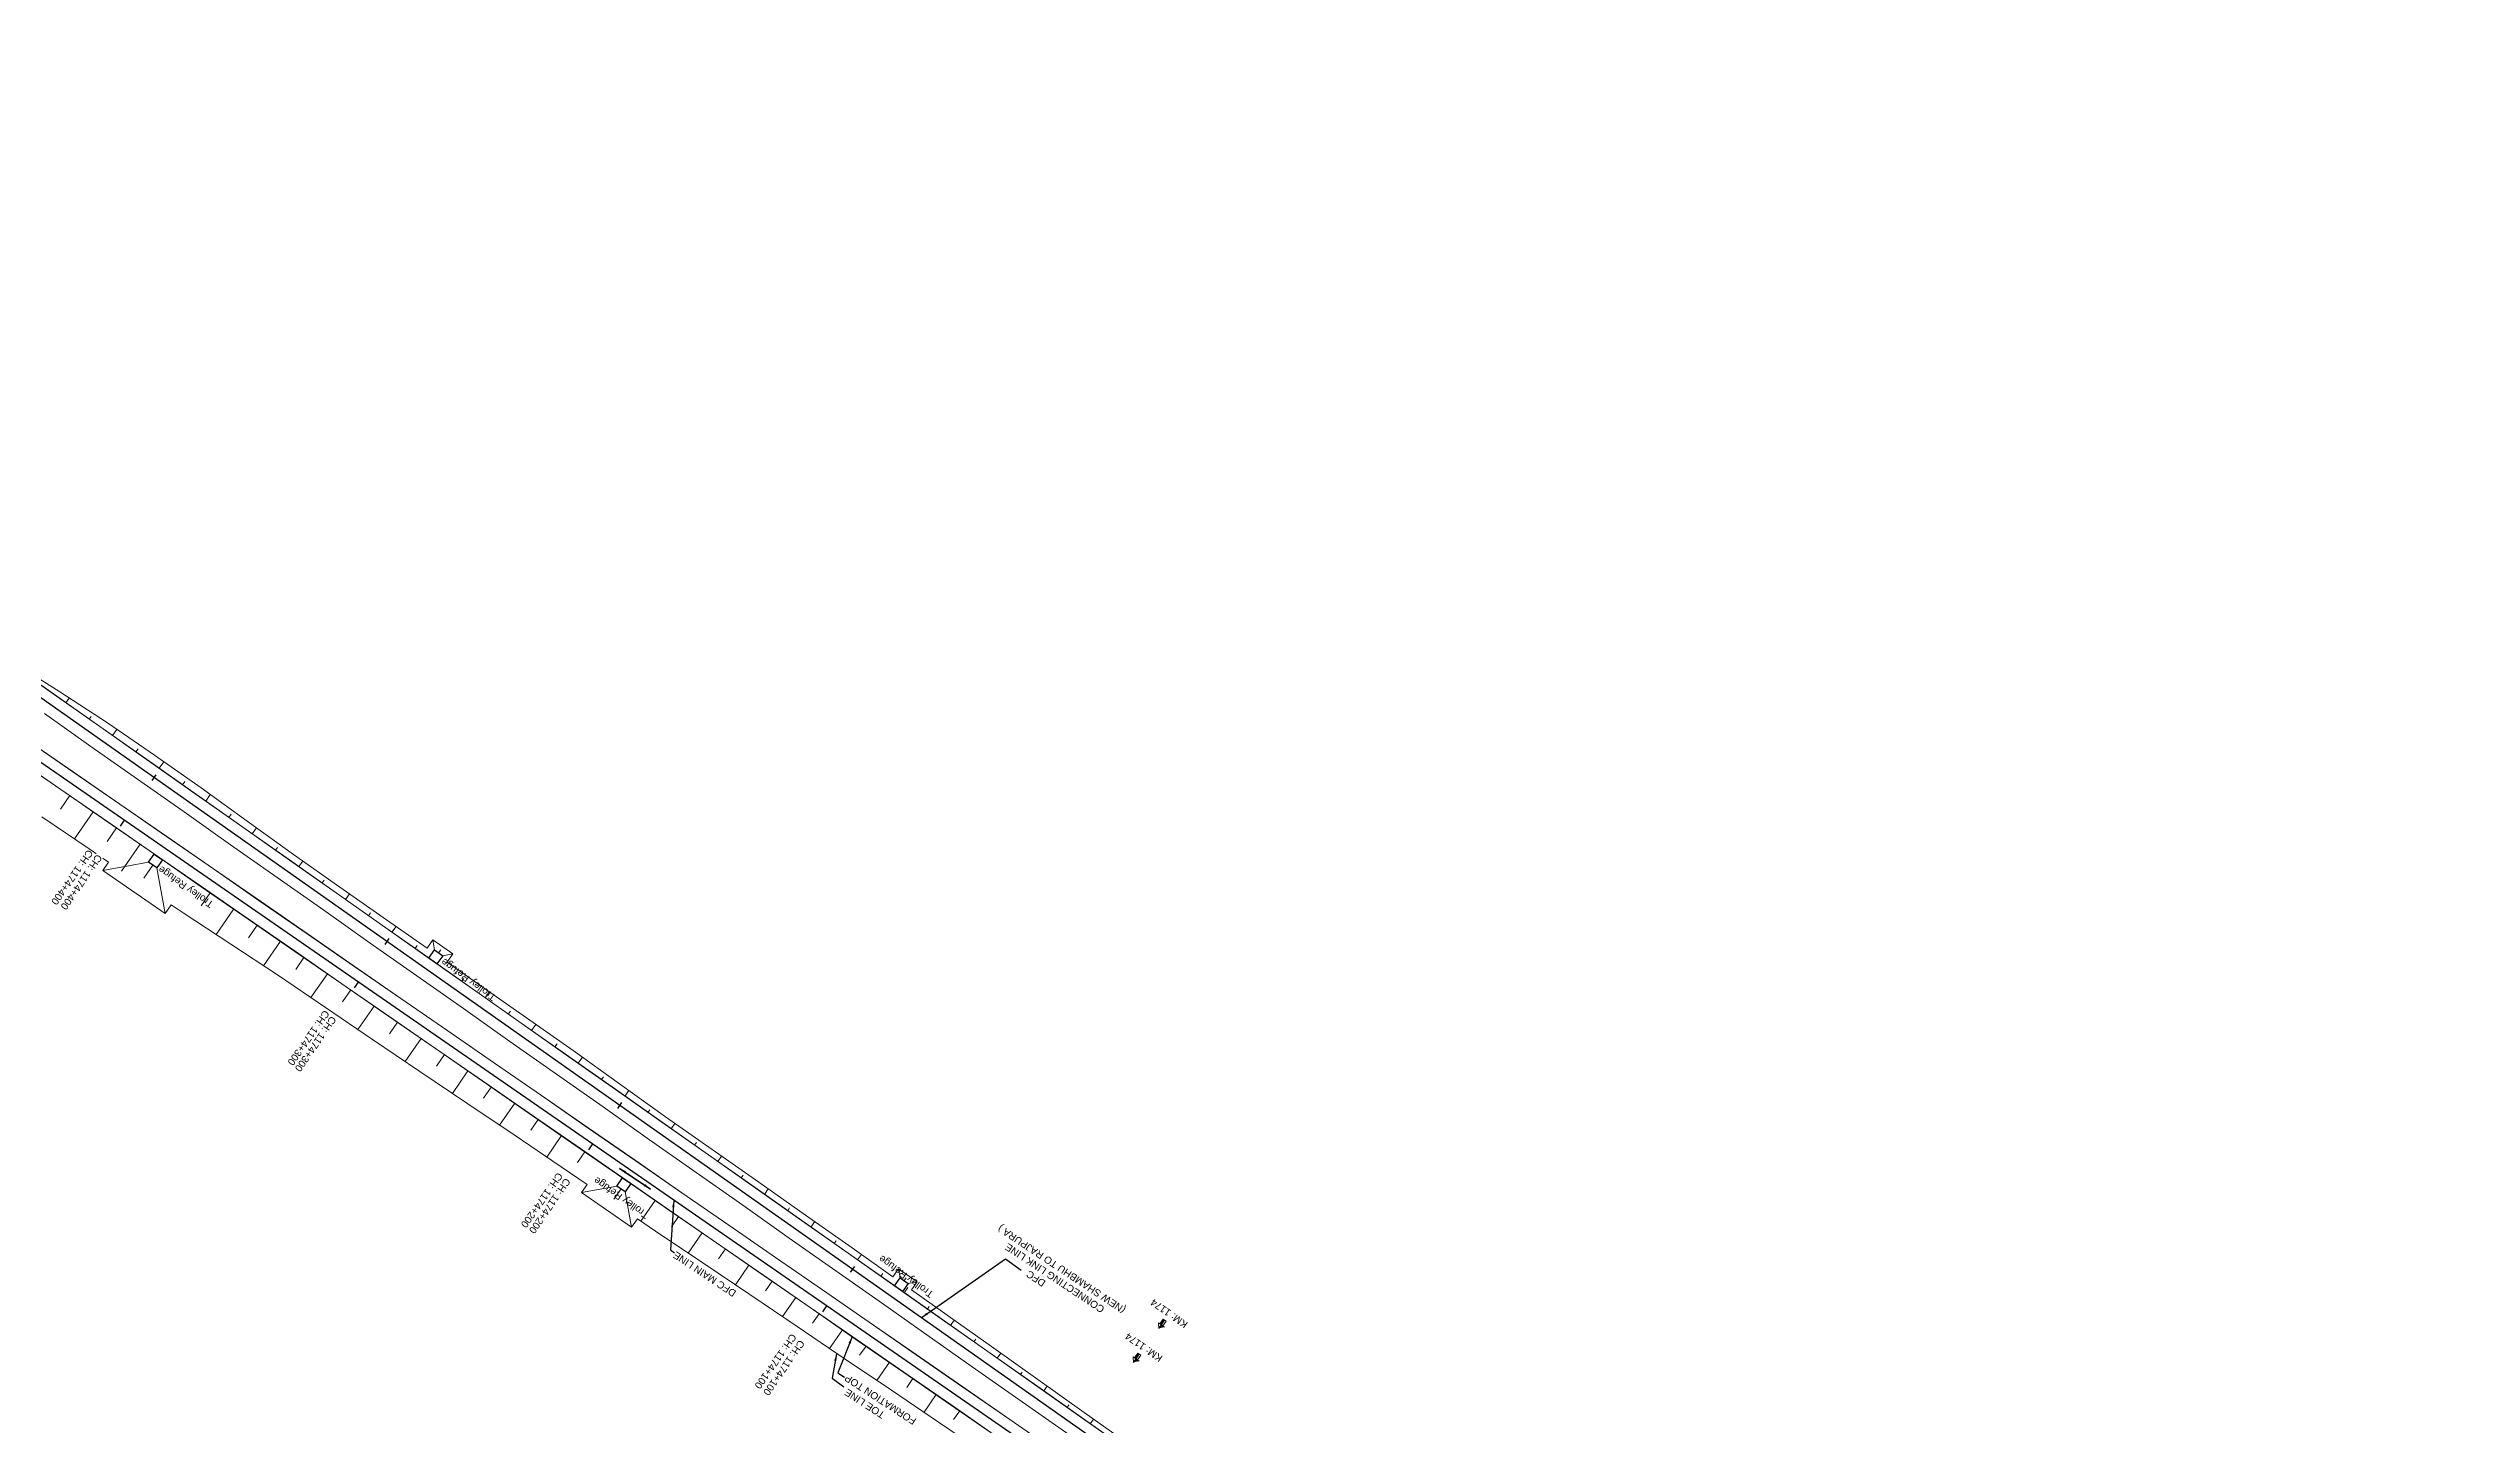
# Model space of a CAD drawing. Header units: metres. Extents: x 646784 to 662189, y 3367130 to 3378376.
# Drawn here: x 656846 to 657697, y 3370648 to 3371131 of the extents above; entities that cross this region are included whole.
import ezdxf
from ezdxf.enums import TextEntityAlignment as Align

# ---------------------------------------------------------------- set-up
doc = ezdxf.new("R2010")
doc.units = ezdxf.units.M
doc.header["$MEASUREMENT"] = 0
doc.linetypes.add('CENTER2', pattern=[1.125, 0.75, -0.125, 0.125, -0.125])
for name, color, linetype, lineweight in [('C-ALIG-DG-SPIRAL', 1, 'CENTER2', 70), ('C-ALIG-LABL-DG', 1, 'Continuous', 25), ('Km post', 1, 'Continuous', 13), ('PROPOSED DFC TRACK', 1, 'Continuous', 0), ('PROPOSED DFCC TOE LINE', 239, 'Continuous', 0), ('PROPOSED DFCC TOE SLOPES', 239, 'Continuous', 0), ('PROPOSED DFCC TRACK', 1, 'Continuous', 0)]:
    doc.layers.add(name, color=color, linetype=linetype, lineweight=lineweight)
for name, color, linetype in [('LINK LINE', 190, 'Continuous'), ('PROPOSED DFCC FORMATION LINE', 187, 'Continuous'), ('PROPOSED FORMATION LINE - Connecting line', 187, 'Continuous'), ('PROPOSED FORMATION LINE - PLAN', 187, 'Continuous'), ('Trolley Refuse', 10, 'Continuous')]:
    doc.layers.add(name, color=color, linetype=linetype)
doc.styles.add('Arial', font='arial.ttf')
doc.styles.get("Standard").update_dxf_attribs({"font": 'arial.ttf'})
doc.styles.add('Style-Arial', font='arial.ttf')
doc.dimstyles.new('ISO-25', dxfattribs={"dimtxt": 2.5, "dimasz": 2.5, "dimexe": 1.25, "dimexo": 0.625, "dimtad": 1, "dimtxsty": 'Standard', "dimcen": 2.5, "dimadec": 0, "dimazin": 0, "dimtfac": 1, "dimtmove": 0, "dimatfit": 3, "dimfxl": 1, "dimarcsym": 0})

# ---------------------------------------------------------------- blocks, each defined once
blk = doc.blocks.new('KM Post')
at = {"layer": 'Km post', "lineweight": 13}
h = blk.add_hatch(color=256, dxfattribs=at)
h.paths.add_polyline_path([(0, -8.9), (1.6, -8.9), (1.6, -3.8), (0, -3.8)])
h.paths.add_polyline_path([(0, -3.8), (0, 0), (-3.4, -3.8)])
for p, q in [((0, -8.9), (0, 0)), ((3.1, -3.8), (0, 0)), ((3.1, -3.8), (-3.4, -3.8))]:
    blk.add_line(p, q, dxfattribs=at)
blk.add_lwpolyline([(1.6, -3.8), (1.6, -8.9), (-1.6, -8.9), (-1.6, -3.8)], dxfattribs=at)
blk = doc.blocks.new('Tick Hor')
blk.add_lwpolyline([(-0.5, 0), (0.5, 0)])

msp = doc.modelspace()

# ---------------------------------------------------------------- linework, layer by layer
at = {"layer": 'C-ALIG-DG-SPIRAL', "color": 1, "linetype": 'Continuous', "lineweight": 30, "flags": 128}
msp.add_lwpolyline([(657743.0241, 3370258.9062), (656521.5257, 3371102.8902)], dxfattribs=at)
at = {"layer": 'C-ALIG-LABL-DG', "color": 1, "linetype": 'Continuous', "lineweight": 25}
for p, q in [((656872.4015, 3370860.4555), (656870.9804, 3370858.3987)), ((656954.6733, 3370803.6105), (656953.2521, 3370801.5538)), ((657036.945, 3370746.7656), (657035.5239, 3370744.7088)), ((657119.2168, 3370689.9206), (657117.7957, 3370687.8638))]:
    msp.add_line(p, q, dxfattribs=at)
at = {"layer": 'LINK LINE', "linetype": 'Continuous', "lineweight": 30, "flags": 128}
msp.add_lwpolyline([(657778.5108, 3370245.3088), (656518.9277, 3371131.4062)], dxfattribs=at)
at = {"layer": 'LINK LINE', "color": 190, "lineweight": 0, "flags": 128}
msp.add_lwpolyline([(656832.8718, 3370916.2808), (656849.7776, 3370905.5524), (656866.5166, 3370894.5867), (656883.0321, 3370883.3033), (656899.4124, 3370871.8279), (656915.652, 3370860.1523), (656931.851, 3370848.4191), (656948.2292, 3370836.9407), (656964.6268, 3370825.4897), (656978.8205, 3370815.5596), (656980.8493, 3370818.4315), (656987.8571, 3370813.481), (656985.8438, 3370810.6311), (656997.3782, 3370802.5256), (657013.7588, 3370791.0505), (657030.1441, 3370779.5822), (657046.4009, 3370767.9311), (657062.6356, 3370756.2487), (657079.0194, 3370744.7781), (657095.418, 3370733.3286), (657111.7844, 3370721.8334), (657128.1214, 3370710.2963), (657142.5074, 3370700.1337), (657144.4974, 3370702.9506), (657151.0292, 3370698.3364), (657149.037, 3370695.5164), (657160.784, 3370687.206), (657177.1097, 3370675.6528), (657193.4199, 3370664.0776), (657209.7414, 3370652.5186), (657226.0371, 3370640.9228)], dxfattribs=at)
at = {"layer": 'LINK LINE', "color": 190, "linetype": 'Continuous', "lineweight": 0, "flags": 128}
for points in [[(656851.9751, 3370901.6974), (656853.1383, 3370903.3508)], [(656860.154, 3370895.9436), (656860.8309, 3370896.9058)], [(656868.333, 3370890.1899), (656869.8324, 3370892.3213)], [(656876.5119, 3370884.4362), (656877.301, 3370885.5579)], [(656884.6908, 3370878.6824), (656886.3207, 3370880.9994)], [(656892.8697, 3370872.9287), (656893.6903, 3370874.0952)], [(656901.0486, 3370867.175), (656902.6728, 3370869.4838)], [(656909.2275, 3370861.4212), (656910.01, 3370862.5336)], [(656917.4064, 3370855.6675), (656918.9042, 3370857.7967)], [(656925.5853, 3370849.9138), (656926.2945, 3370850.9219)], [(656933.7642, 3370844.16), (656935.1392, 3370846.1146)], [(656941.9431, 3370838.4063), (656942.6357, 3370839.3908)], [(656950.122, 3370832.6525), (656951.5213, 3370834.6417)], [(656958.3009, 3370826.8988), (656959.0105, 3370827.9075)], [(656966.4798, 3370821.1451), (656967.9169, 3370823.1879)], [(656974.6587, 3370815.3913), (656975.3848, 3370816.4234)], [(656981.4583, 3370814.8914), (656980.8493, 3370818.4315)], [(656982.8877, 3370813.8817), (656983.6137, 3370814.9137)], [(656984.317, 3370812.872), (656987.8571, 3370813.481)], [(656991.0166, 3370803.8839), (656991.7491, 3370804.9252)], [(656999.1955, 3370798.1301), (657000.6669, 3370800.2218)], [(657007.3744, 3370792.3764), (657008.1158, 3370793.4303)], [(657015.5533, 3370786.6227), (657017.0485, 3370788.748)], [(657023.7322, 3370780.8689), (657024.4867, 3370781.9414)], [(657031.9111, 3370775.1152), (657033.408, 3370777.243)], [(657040.09, 3370769.3614), (657040.8132, 3370770.3895)], [(657048.2689, 3370763.6077), (657049.6603, 3370765.5856)], [(657056.4478, 3370757.854), (657057.1128, 3370758.7992)], [(657064.6267, 3370752.1002), (657065.925, 3370753.9457)], [(657072.8056, 3370746.3465), (657073.4613, 3370747.2785)], [(657080.9845, 3370740.5928), (657082.3117, 3370742.4794)], [(657089.1634, 3370734.839), (657089.8373, 3370735.7968)], [(657097.3423, 3370729.0853), (657098.7039, 3370731.0207)], [(657105.5213, 3370723.3316), (657106.2042, 3370724.3023)], [(657113.7002, 3370717.5778), (657115.0644, 3370719.5171)], [(657121.8791, 3370711.8241), (657122.556, 3370712.7863)], [(657130.058, 3370706.0703), (657131.401, 3370707.9795)], [(657138.2369, 3370700.3166), (657138.9028, 3370701.2632)], [(657145.0366, 3370699.8167), (657144.4974, 3370702.9506)], [(657146.4158, 3370694.5629), (657147.7347, 3370696.4377)], [(657146.4659, 3370698.8069), (657147.1318, 3370699.7535)], [(657147.8952, 3370697.7972), (657151.0292, 3370698.3364)], [(657154.5947, 3370688.8091), (657155.2465, 3370689.7357)], [(657162.7736, 3370683.0554), (657164.0617, 3370684.8865)], [(657170.9525, 3370677.3017), (657171.5885, 3370678.2058)], [(657179.1314, 3370671.5479), (657180.3843, 3370673.3289)], [(657187.3103, 3370665.7942), (657187.9248, 3370666.6677)], [(657195.4892, 3370660.0405), (657196.6967, 3370661.7569)], [(657203.6681, 3370654.2867), (657204.2628, 3370655.132)], [(657211.847, 3370648.533), (657213.0131, 3370650.1905)]]:
    msp.add_lwpolyline(points, dxfattribs=at)
at = {"layer": 'LINK LINE', "linetype": 'Continuous', "lineweight": 30, "flags": 128}
for points in [[(656981.4583, 3370814.8914), (656984.317, 3370812.872), (656982.2975, 3370810.0133), (656979.4389, 3370812.0328)], [(657145.0366, 3370699.8167), (657147.8952, 3370697.7972), (657145.8758, 3370694.9386), (657143.0171, 3370696.958)]]:
    msp.add_lwpolyline(points, close=True, dxfattribs=at)
at = {"layer": 'PROPOSED DFCC FORMATION LINE', "lineweight": 0, "flags": 128}
for points in [[(657224.9207, 3370639.3359), (657208.5629, 3370650.8433), (657192.2051, 3370662.3508), (657175.8473, 3370673.8583), (657159.4895, 3370685.3658), (657143.1316, 3370696.8732), (657126.7738, 3370708.3807), (657110.416, 3370719.8882), (657094.0582, 3370731.3956), (657077.7004, 3370742.9031), (657061.3426, 3370754.4106), (657044.9848, 3370765.9181), (657028.6269, 3370777.4255), (657012.2691, 3370788.933), (656995.9113, 3370800.4405), (656979.5535, 3370811.948), (656963.1957, 3370823.4554), (656946.8379, 3370834.9629), (656930.4801, 3370846.4704), (656914.1222, 3370857.9778), (656897.7644, 3370869.4853), (656881.4066, 3370880.9928), (656865.0488, 3370892.5003), (656848.691, 3370904.0077), (656832.3332, 3370915.5152)], [(657199.9744, 3370638.6799), (657183.5201, 3370650.0489), (657167.0657, 3370661.4178), (657150.6114, 3370672.7868), (657134.157, 3370684.1558), (657117.7026, 3370695.5248), (657101.2483, 3370706.8938), (657084.7939, 3370718.2628), (657068.3396, 3370729.6318), (657051.8852, 3370741.0008), (657035.4309, 3370752.3698), (657018.9765, 3370763.7388), (657002.5221, 3370775.1078), (656986.0678, 3370786.4768), (656969.6134, 3370797.8458), (656953.1591, 3370809.2148), (656936.7047, 3370820.5838), (656920.2504, 3370831.9528), (656903.796, 3370843.3218), (656887.3416, 3370854.6908), (656870.8873, 3370866.0598), (656854.4329, 3370877.4288), (656837.9786, 3370888.7978)], [(657200.0028, 3370638.721), (657183.5485, 3370650.09), (657167.0941, 3370661.459), (657150.6398, 3370672.828), (657134.1854, 3370684.197), (657117.7311, 3370695.566), (657101.2767, 3370706.935), (657084.8223, 3370718.304), (657068.368, 3370729.673), (657051.9136, 3370741.042), (657035.4593, 3370752.411), (657019.0049, 3370763.78), (657002.5506, 3370775.149), (656986.0962, 3370786.518), (656969.6418, 3370797.887), (656953.1875, 3370809.256), (656936.7331, 3370820.625), (656920.2788, 3370831.994), (656903.8244, 3370843.363), (656887.3701, 3370854.732), (656870.9157, 3370866.101), (656854.4613, 3370877.47), (656838.007, 3370888.839)], [(657179.2283, 3370643.8373), (657162.7739, 3370655.2063), (657146.3196, 3370666.5753), (657129.8652, 3370677.9443), (657113.4108, 3370689.3133), (657096.9565, 3370700.6823), (657080.5021, 3370712.0513), (657064.0478, 3370723.4203), (657047.5934, 3370734.7893), (657031.1391, 3370746.1583), (657014.6847, 3370757.5273), (656998.2303, 3370768.8963), (656981.776, 3370780.2653), (656965.3216, 3370791.6343), (656948.8673, 3370803.0033), (656932.4129, 3370814.3723), (656915.9586, 3370825.7413), (656899.5042, 3370837.1103), (656883.0498, 3370848.4793), (656866.5955, 3370859.8483), (656850.1411, 3370871.2173), (656833.6868, 3370882.5863)], [(657179.2567, 3370643.8785), (657162.8023, 3370655.2475), (657146.348, 3370666.6165), (657129.8936, 3370677.9855), (657113.4393, 3370689.3545), (657096.9849, 3370700.7235), (657080.5306, 3370712.0925), (657064.0762, 3370723.4615), (657047.6218, 3370734.8305), (657031.1675, 3370746.1995), (657014.7131, 3370757.5685), (656998.2588, 3370768.9375), (656981.8044, 3370780.3065), (656965.3501, 3370791.6755), (656948.8957, 3370803.0444), (656932.4413, 3370814.4134), (656915.987, 3370825.7824), (656899.5326, 3370837.1514), (656883.0783, 3370848.5204), (656866.6239, 3370859.8894), (656850.1696, 3370871.2584), (656833.7152, 3370882.6274)]]:
    msp.add_lwpolyline(points, dxfattribs=at)
at = {"layer": 'PROPOSED DFCC TOE LINE', "lineweight": 0, "flags": 128}
for points in [[(656866.9316, 3370845.6719), (656860.086, 3370850.4271), (656843.532, 3370861.6519)], [(656880.9952, 3370845.7055), (656864.9254, 3370842.7684)], [(656888.9566, 3370830.7503), (656886.8119, 3370827.6462), (656864.9254, 3370842.7684), (656866.9316, 3370845.6719)], [(656883.8747, 3370843.7159), (656886.8119, 3370827.6462)], [(657035.0678, 3370732.5623), (657025.9964, 3370738.7154), (657009.4358, 3370749.9306), (656992.8414, 3370761.0968), (656976.2357, 3370772.2469), (656959.6536, 3370783.431), (656943.1476, 3370794.7252), (656926.5831, 3370805.9348), (656909.8523, 3370816.9038), (656893.174, 3370827.9487), (656888.9566, 3370830.7503)], [(657052.7068, 3370720.5319), (657050.6876, 3370717.6095), (657033.1221, 3370729.7462), (657035.0678, 3370732.5623)], [(657045.5387, 3370732.0156), (657033.1221, 3370729.7462)], [(657048.4182, 3370730.026), (657050.6876, 3370717.6095)], [(657202.8541, 3370619.4357), (657191.7708, 3370626.8067), (657175.0963, 3370637.8572), (657158.5507, 3370649.0941), (657142.0202, 3370660.3528), (657125.3852, 3370671.4604), (657108.822, 3370682.672), (657092.2748, 3370693.9065), (657075.6607, 3370705.0444), (657059.0506, 3370716.1879), (657052.7068, 3370720.5319)]]:
    msp.add_lwpolyline(points, dxfattribs=at)
at = {"layer": 'PROPOSED DFCC TOE SLOPES', "linetype": 'Continuous', "lineweight": 0, "flags": 128}
for points in [[(656853.3144, 3370869.0855), (656850.0052, 3370864.296)], [(656861.5416, 3370863.401), (656854.9729, 3370853.8941)], [(656869.7688, 3370857.7165), (656866.4971, 3370852.9814)], [(656877.996, 3370852.032), (656871.4385, 3370842.5413)], [(656882.435, 3370844.7107), (656879.2771, 3370840.1403)], [(656902.6775, 3370834.9785), (656899.5196, 3370830.4081)], [(656910.9047, 3370829.294), (656904.7009, 3370820.3152)], [(656919.1319, 3370823.6095), (656916.0909, 3370819.2084)], [(656927.359, 3370817.925), (656921.4154, 3370809.3228)], [(656935.5862, 3370812.2405), (656932.6676, 3370808.0165)], [(656943.8134, 3370806.556), (656938.0313, 3370798.1876)], [(656952.0406, 3370800.8715), (656949.1715, 3370796.7191)], [(656960.2677, 3370795.187), (656954.5554, 3370786.9195)], [(656968.4949, 3370789.5025), (656965.6589, 3370785.398)], [(656976.7221, 3370783.818), (656971.114, 3370775.7014)], [(656984.9493, 3370778.1335), (656982.1794, 3370774.1247)], [(656993.1765, 3370772.449), (656987.7123, 3370764.5408)], [(657001.4036, 3370766.7645), (656998.7083, 3370762.8636)], [(657009.6308, 3370761.08), (657004.3102, 3370753.3795)], [(657017.858, 3370755.3955), (657015.2295, 3370751.5913)], [(657026.0852, 3370749.711), (657020.8813, 3370742.1795)], [(657034.3124, 3370744.0265), (657031.7362, 3370740.298)], [(657046.9784, 3370731.0208), (657044.4464, 3370727.3562)], [(657058.9939, 3370726.973), (657053.9536, 3370719.6782)], [(657067.2211, 3370721.2885), (657064.7232, 3370717.6733)], [(657075.4482, 3370715.604), (657070.5303, 3370708.4863)], [(657083.6754, 3370709.9195), (657081.2558, 3370706.4176)], [(657091.9026, 3370704.235), (657087.1431, 3370697.3467)], [(657100.1298, 3370698.5505), (657097.7836, 3370695.1549)], [(657108.357, 3370692.866), (657103.711, 3370686.142)], [(657116.5841, 3370687.1815), (657114.2859, 3370683.8553)], [(657124.8113, 3370681.497), (657120.2693, 3370674.9233)], [(657133.0385, 3370675.8125), (657130.8015, 3370672.575)], [(657141.2657, 3370670.128), (657136.8821, 3370663.7837)], [(657149.4929, 3370664.4435), (657147.3362, 3370661.3223)], [(657157.72, 3370658.759), (657153.4449, 3370652.5716)], [(657165.9472, 3370653.0745), (657163.8301, 3370650.0105)]]:
    msp.add_lwpolyline(points, dxfattribs=at)
at = {"layer": 'PROPOSED DFCC TRACK', "color": 12, "flags": 128}
msp.add_lwpolyline([(657743.0241, 3370258.9062), (656537.4002, 3371091.9218)], dxfattribs=at)
at = {"layer": 'PROPOSED FORMATION LINE - Connecting line', "lineweight": 0, "flags": 128}
for points in [[(657224.9495, 3370639.3768), (657208.5917, 3370650.8842), (657192.2338, 3370662.3917), (657175.876, 3370673.8992), (657159.5182, 3370685.4066), (657143.1604, 3370696.9141), (657126.8026, 3370708.4216), (657110.4448, 3370719.9291), (657094.087, 3370731.4365), (657077.7291, 3370742.944), (657061.3713, 3370754.4515), (657045.0135, 3370765.959), (657028.6557, 3370777.4664), (657012.2979, 3370788.9739), (656995.9401, 3370800.4814), (656979.5823, 3370811.9888), (656963.2245, 3370823.4963), (656946.8666, 3370835.0038), (656930.5088, 3370846.5113), (656914.151, 3370858.0187), (656897.7932, 3370869.5262), (656881.4354, 3370881.0337), (656865.0776, 3370892.5412), (656848.7198, 3370904.0486), (656832.3619, 3370915.5561)], [(657204.2476, 3370644.7092), (657187.8898, 3370656.2166), (657171.532, 3370667.7241), (657155.1741, 3370679.2316), (657138.8163, 3370690.739), (657122.4585, 3370702.2465), (657106.1007, 3370713.754), (657089.7429, 3370725.2615), (657073.3851, 3370736.7689), (657057.0273, 3370748.2764), (657040.6695, 3370759.7839), (657024.3116, 3370771.2914), (657007.9538, 3370782.7988), (656991.596, 3370794.3063), (656975.2382, 3370805.8138), (656958.8804, 3370817.3212), (656942.5226, 3370828.8287), (656926.1648, 3370840.3362), (656909.8069, 3370851.8437), (656893.4491, 3370863.3511), (656877.0913, 3370874.8586), (656860.7335, 3370886.3661), (656844.3757, 3370897.8735)]]:
    msp.add_lwpolyline(points, dxfattribs=at)
at = {"layer": 'Trolley Refuse'}
for points in [[(656882.9848, 3370848.585), (656885.8643, 3370846.5955), (656883.8747, 3370843.7159), (656880.9952, 3370845.7055)], [(657047.5282, 3370734.8951), (657050.4078, 3370732.9056), (657048.4182, 3370730.026), (657045.5387, 3370732.0156)]]:
    msp.add_lwpolyline(points, close=True, dxfattribs=at)

# ---------------------------------------------------------------- block references
at = {"layer": 'LINK LINE', "linetype": 'Continuous', "lineweight": 30, "xscale": 2.499999999999999, "yscale": 2.499999999999999, "zscale": 2.499999999999999, "rotation": 234.8741991744407}
for p in [(656882.8733, 3370875.3761), (656964.6623, 3370817.8387), (657046.4514, 3370760.3013), (657128.2405, 3370702.764)]:
    msp.add_blockref('Tick Hor', p, dxfattribs=at)

# ---------------------------------------------------------------- texts
at = {"layer": 'LINK LINE', "linetype": 'Continuous', "lineweight": 30, "style": 'Style-Arial'}
for p in [(657003.2839, 3370798.7877), (657157.0287, 3370694.5652)]:
    msp.add_text('Trolley Refuge', height=2.5, rotation=144.1883737, dxfattribs=at).set_placement(p)
for s, p in [('(NEW SHAMBHU TO RAJPURA )', (657180.3888, 3370718.5059)), ('CONNECTING LINK LINE', (657182.9847, 3370712.0255)), (' DFC', (657190.4158, 3370702.5346))]:
    msp.add_text(s, height=2.5, rotation=146.40432, dxfattribs=at).set_placement(p, align=Align.RIGHT)
at = {"layer": 'PROPOSED DFC TRACK', "color": 10, "linetype": 'Continuous', "lineweight": -3, "ltscale": 5, "style": 'Style-Arial'}
msp.add_text(' DFC MAIN LINE', height=2.5, rotation=146.40432, dxfattribs=at).set_placement((657066.3495, 3370709.1824), align=Align.RIGHT)
at = {"layer": 'PROPOSED DFCC TOE LINE', "lineweight": 0}
msp.add_text(' TOE LINE', height=2.5, rotation=146.8857891, dxfattribs=at).set_placement((657126.5827, 3370660.9952), align=Align.RIGHT)
at = {"layer": 'PROPOSED FORMATION LINE - PLAN', "lineweight": 0}
msp.add_text(' FORMATION TOP', height=2.5, rotation=146.8857891, dxfattribs=at).set_placement((657126.5645, 3370666.0029), align=Align.RIGHT)
at = {"layer": 'Trolley Refuse', "style": 'Style-Arial'}
for p in [(656904.0536, 3370831.4892), (657057.0597, 3370722.3294)]:
    msp.add_text('Trolley Refuge', height=2.5, rotation=145, dxfattribs=at).set_placement(p)

# ---------------------------------------------------------------- leaders
at = {"layer": 'LINK LINE', "linetype": 'Continuous', "lineweight": 30}
msp.add_leader([(657152.437, 3370685.742, -268.3582), (657181.9975, 3370706.5023, -268.3582), (657187.5977, 3370702.4922, -268.3582)], dimstyle='ISO-25', override={"dimtxt": 3, "dimasz": 2.5, "dimgap": 0.625, "dimtad": 0, "dimdec": 3, "dimzin": 2, "dimtdec": 3}, dxfattribs=at)
at = {"layer": 'PROPOSED DFC TRACK', "linetype": 'Continuous', "lineweight": 0}
for points in [[(657046.4879, 3370738.2083), (657057.3198, 3370730.9262)], [(657057.3198, 3370730.9262), (657046.4879, 3370738.2083)]]:
    msp.add_leader(points, dimstyle='ISO-25', override={"dimtxt": 3, "dimasz": 2.5, "dimtad": 0, "dimdec": 3, "dimzin": 2, "dimtdec": 3}, dxfattribs=at)
at = {"layer": 'PROPOSED DFC TRACK', "color": 10, "linetype": 'Continuous', "lineweight": -3, "ltscale": 5}
msp.add_leader([(657065.5149, 3370727.0255), (657064.3147, 3370709.5639), (657065.7148, 3370708.5614)], dimstyle='ISO-25', override={"dimtxt": 3, "dimasz": 2.5, "dimgap": 0.625, "dimtad": 0, "dimdec": 3, "dimzin": 2, "dimtdec": 3}, dxfattribs=at)
at = {"layer": 'PROPOSED DFCC TOE LINE', "lineweight": 0}
msp.add_leader([(657122.7161, 3370673.1093), (657121.1192, 3370664.4992), (657125.1976, 3370661.508)], dimstyle='ISO-25', override={"dimtxt": 3, "dimasz": 2.5, "dimgap": 0.625, "dimtad": 0, "dimdec": 3, "dimzin": 2, "dimtdec": 3}, dxfattribs=at)
at = {"layer": 'PROPOSED FORMATION LINE - PLAN', "lineweight": 0}
msp.add_leader([(657128.1916, 3370679.1007), (657123.1537, 3370666.4141), (657125.514, 3370664.8546)], dimstyle='ISO-25', override={"dimtxt": 3, "dimasz": 2.5, "dimgap": 0.625, "dimtad": 0, "dimdec": 3, "dimzin": 2, "dimtdec": 3}, dxfattribs=at)

# ---------------------------------------------------------------- next in the draw order: texts
at = {"layer": 'C-ALIG-LABL-DG', "color": 1, "linetype": 'Continuous', "lineweight": 25, "char_height": 2.5, "style": 'Arial', "bg_fill": 3, "box_fill_scale": 1.04, "bg_fill_color": 256, "bg_fill_true_color": 13158600, "bg_fill_transparency": 0}
for s, insert, width, attachment_point, rotation in [('CH: 1174+400', (656863.8179, 3370848.0325), 22.502814, 4, 235.3577942), ('CH: 1174+300', (656946.0897, 3370791.1875), 22.502814, 4, 235.3577942), ('CH: 1174+200', (657028.3615, 3370734.3425), 22.502814, 4, 235.3577942), ('KM: 1174', (657236.0561, 3370670.0872), 14.669458, 1, 145.3577942), ('CH: 1174+100', (657110.6332, 3370677.4975), 22.502814, 4, 235.3577942)]:
    msp.add_mtext(s, dxfattribs=dict(at, insert=insert, width=width, attachment_point=attachment_point, rotation=rotation))

# ---------------------------------------------------------------- next in the draw order: block references
at = {"layer": 'C-ALIG-LABL-DG', "color": 1, "linetype": 'Continuous', "lineweight": 25, "xscale": 0.3933041122191764, "yscale": 0.3933041122191764, "zscale": 0.3933041122191764, "rotation": 145.357794168611}
msp.add_blockref('KM Post', (657227.0689, 3370670.0979), dxfattribs=at)

# ---------------------------------------------------------------- next in the draw order: texts
at = {"layer": 'LINK LINE', "linetype": 'Continuous', "lineweight": 30, "char_height": 2.5, "width": 22.502814, "attachment_point": 4, "rotation": 234.8741992, "style": 'Arial', "bg_fill": 3, "box_fill_scale": 1.04, "bg_fill_color": 256, "bg_fill_true_color": 13158600, "bg_fill_transparency": 0}
for s, insert in [('CH: 1174+400', (656860.6408, 3370849.6604)), ('CH: 1174+300', (656943.6892, 3370793.2836)), ('CH: 1174+200', (657025.6521, 3370736.2805)), ('CH: 1174+100', (657107.7755, 3370679.7024))]:
    msp.add_mtext(s, dxfattribs=dict(at, insert=insert))
at = {"layer": 'LINK LINE', "linetype": 'Continuous', "lineweight": 0, "insert": (657244.9082, 3370681.9452), "char_height": 2.5, "width": 14.669458, "attachment_point": 1, "rotation": 144.8741992, "style": 'Arial', "bg_fill": 3, "box_fill_scale": 1.04, "bg_fill_color": 256, "bg_fill_true_color": 13158600, "bg_fill_transparency": 0}
msp.add_mtext('KM: 1174', dxfattribs=at)

# ---------------------------------------------------------------- next in the draw order: block references
at = {"layer": 'LINK LINE', "linetype": 'Continuous', "lineweight": 0, "xscale": 0.3933041122191765, "yscale": 0.3933041122191765, "zscale": 0.3933041122191765, "rotation": 144.8741991737242}
msp.add_blockref('KM Post', (657235.9214, 3370682.0317), dxfattribs=at)

doc.saveas('drawing.dxf')
